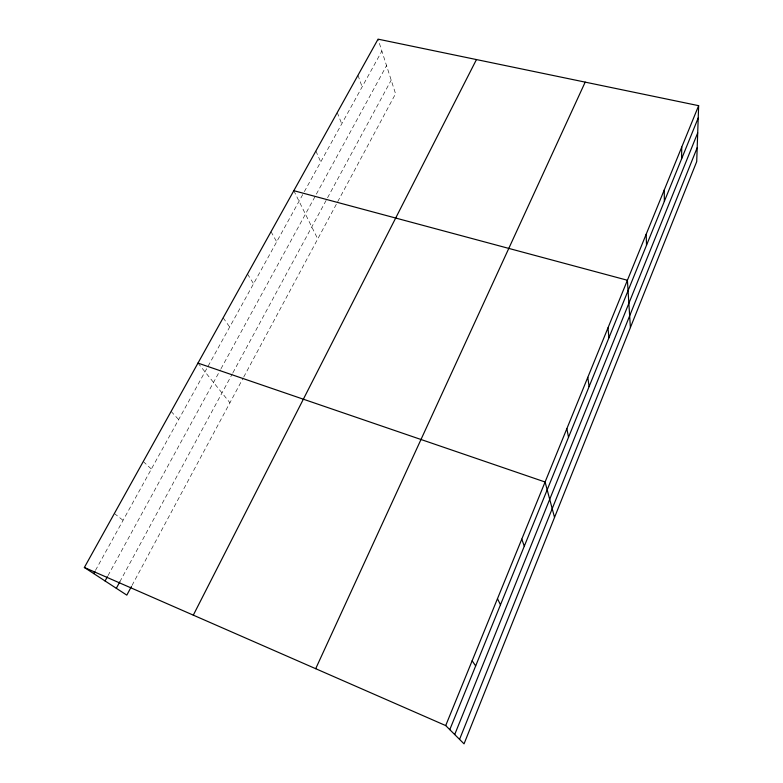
<?xml version="1.0" encoding="UTF-8"?>
<svg xmlns="http://www.w3.org/2000/svg" width="783" height="783" viewBox="0 0 783 783"><rect width="100%" height="100%" fill="white"/><g stroke="black" fill="none" stroke-linecap="round" stroke-linejoin="round"><path stroke-width="0.59" stroke-dasharray="3.92 2.94" d="M132.014 585.439L243.151 378.101M243.728 377.034L395.562 93.764L378.062 39.15M119.799 581.867L232.326 373.834M232.903 372.767L391.197 80.13M107.995 575.632L220.415 369.791M220.992 368.744L386.548 65.615M95.477 570.386L303.745 192.745M304.333 191.678L381.879 51.061M114.357 513.511L123.068 520.343M143.26 461.53L151.364 469.037M171.115 411.427L178.651 419.561M197.972 363.097L229.928 402.775M223.155 317.81L229.683 327.03M247.497 274.021L253.565 283.73M271.035 231.67L276.683 241.82M293.821 190.69L317.741 238.942M315.882 151.002L320.736 161.934M337.258 112.556L341.74 123.841M357.978 75.285L362.118 86.893"/><path stroke-width="1.17" d="M681.572 158.939L681.748 147.077M698.642 105.676L696.713 161.601L464.045 743.85L445.703 725.577L84.358 567.479L378.062 39.15L698.642 105.676L445.703 725.577M459.552 739.367L697.193 147.703M454.708 734.542L697.702 132.875M449.785 729.639L698.221 117.939M315.696 668.692L585.185 82.127M193.303 615.144L476.456 59.567M131.436 586.516L126.817 595.129L84.358 567.479M116.324 588.297L119.799 581.867M105.079 580.976L107.408 576.699M93.715 573.577L94.89 571.443M293.821 190.69L627.408 280.255L630.393 327.568M197.972 363.097L545.095 482.005L554.53 517.406M472.139 660.783L475.663 665.912M497.479 598.701L500.474 604.809M521.772 539.164L524.297 546.162M566.853 428.683L568.536 437.237M587.788 377.347L589.11 386.577M607.97 327.911L608.939 337.757M646.171 234.293L646.523 245.226M664.268 189.926L664.346 201.339"/></g></svg>
